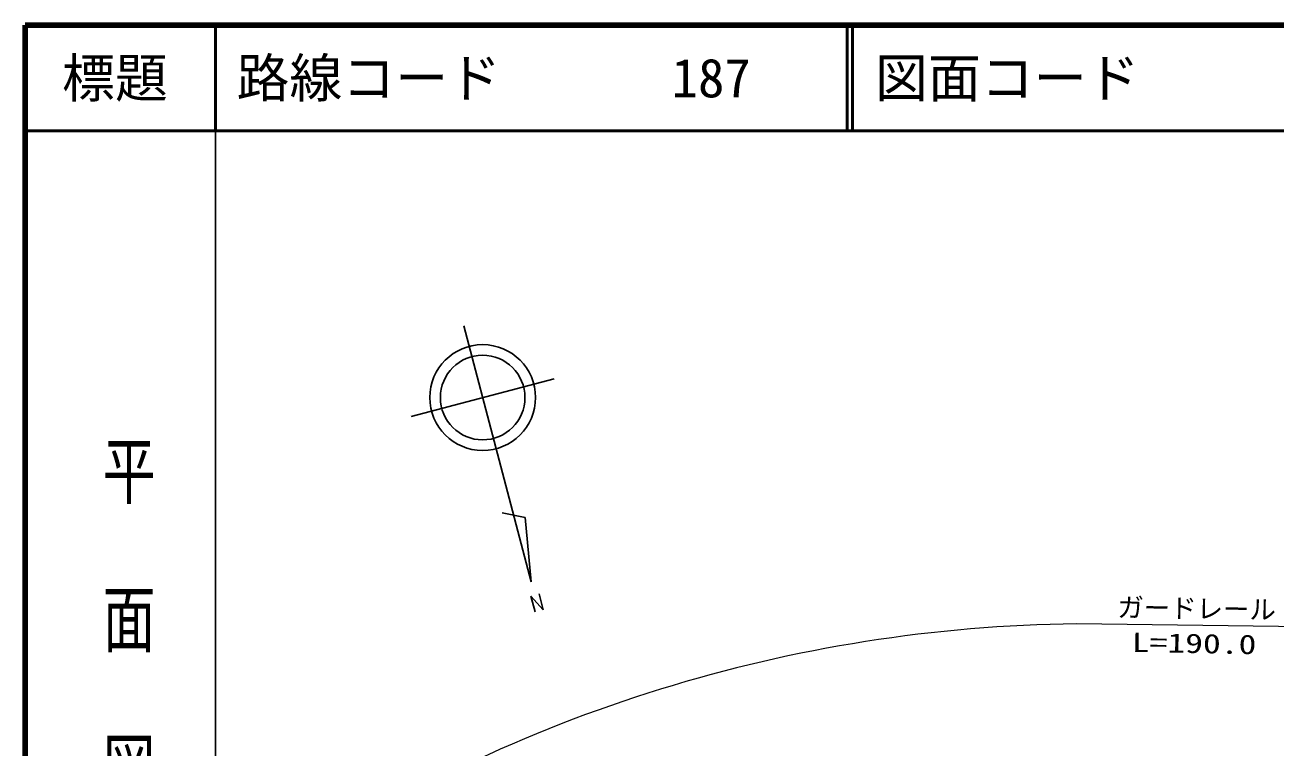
# Model space of a CAD drawing. Units: millimetres, scale not verified. Extents: x 39991 to 679840, y 19995 to 379911.
# Drawn here: x 39991 to 158248, y 311617 to 379911 of the extents above; entities that cross this region are included whole.
import ezdxf
from ezdxf.enums import TextEntityAlignment as Align

# ---------------------------------------------------------------- set-up
doc = ezdxf.new("R2010")
doc.units = ezdxf.units.MM
doc.header["$LTSCALE"] = 999.766
for name, color, linetype, lineweight in [('M-BGD', 7, 'Continuous', 25), ('M-BGD-HTXT', 7, 'Continuous', 13), ('M-TTL', 2, 'Continuous', 140), ('M-TTL-BAND', 7, 'Continuous', 25), ('M-TTL-LINE', 7, 'Continuous', 50)]:
    doc.layers.add(name, color=color, linetype=linetype, lineweight=lineweight)
doc.layers.add('M-TTL-TXT', color=7, linetype='Continuous')
doc.styles.add('@ＭＳ ゴシック', font='')
doc.styles.add('ＭＳ ゴシック', font='')
doc.styles.get('@ＭＳ ゴシック').set_extended_font_data('@MS Gothic')
doc.styles.get('ＭＳ ゴシック').set_extended_font_data('MS Gothic')

msp = doc.modelspace()

# ---------------------------------------------------------------- linework, layer by layer
at = {"layer": 'M-BGD'}
for p, q in [((87834.3, 327318.2), (81470.5, 351488.7)), ((76484.6, 342939.1), (90020.1, 346502.8)), ((87273.8, 333373.7), (85085.6, 333831.4)), ((87834.3, 327318.2), (87273.8, 333373.7)), ((88980.1, 324679.2), (87811.9, 325971.6)), ((87811.9, 325971.6), (88214.1, 324475.8)), ((88587.3, 326171.2), (88980.1, 324679.2))]:
    msp.add_line(p, q, dxfattribs=at)
for radius in [4998.8, 3999.1]:
    msp.add_circle((83252.3, 344721), radius, dxfattribs=at)
at = {"layer": 'M-BGD-HTXT'}
msp.add_line((253087.2, 321860.8), (139398, 323341.3), dxfattribs=at)
msp.add_arc((140960.8, 184975.8), 138374.3, 90.64709, 123.73782, dxfattribs=at)
at = {"layer": 'M-TTL'}
for p, q in [((39990.6, 379910.9), (39990.6, 19995.3)), ((679840.5, 379910.9), (39990.6, 379910.9))]:
    msp.add_line(p, q, dxfattribs=at)
at = {"layer": 'M-TTL-BAND'}
msp.add_line((57986.4, 369913.2), (57986.4, 19995.3), dxfattribs=at)
at = {"layer": 'M-TTL-LINE'}
for p, q in [((57986.4, 379910.9), (57986.4, 369913.2)), ((117722.4, 379910.9), (117722.4, 369913.2)), ((118222.3, 379910.9), (118222.3, 369913.2)), ((39990.6, 369913.2), (679840.5, 369913.2))]:
    msp.add_line(p, q, dxfattribs=at)

# ---------------------------------------------------------------- texts
at = {"layer": 'M-BGD-HTXT', "style": 'ＭＳ ゴシック'}
msp.add_text('ガードレール', height=1832, rotation=359.1, dxfattribs=at).set_placement((143229.3, 323446.9), align=Align.BOTTOM_LEFT)
at = {"layer": 'M-BGD-HTXT', "style": 'ＭＳ ゴシック', "width": 1.35}
msp.add_text('L=190.0', height=1832, rotation=358.9, dxfattribs=at).set_placement((144591.7, 320148.7), align=Align.BOTTOM_LEFT)
at = {"layer": 'M-TTL-BAND', "style": '@ＭＳ ゴシック', "width": 1.4}
msp.add_text('平  面  図', height=3665, rotation=270, dxfattribs=at).set_placement((49765.3, 306402.9), align=Align.MIDDLE_RIGHT)
at = {"layer": 'M-TTL-TXT', "style": 'ＭＳ ゴシック'}
msp.add_text('標題', height=3665, dxfattribs=at).set_placement((48488.6, 374912.1), align=Align.MIDDLE_CENTER)
for s, p in [('路線コード', (59985.9, 374912.1)), ('187', (101118.3, 374912.1)), ('図面コード', (120351.4, 374912.1))]:
    msp.add_text(s, height=3665, dxfattribs=at).set_placement(p, align=Align.MIDDLE_LEFT)

doc.saveas('drawing.dxf')
